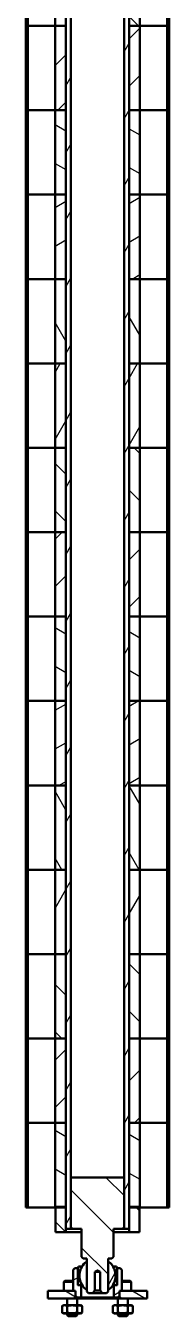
# Model space of a CAD drawing. Header units: millimetres. Extents: x 6662 to 10710, y 10182 to 13222.
# Drawn here: x 8515 to 8685, y 10182 to 11711 of the extents above; entities that cross this region are included whole.
import ezdxf

# ---------------------------------------------------------------- set-up
doc = ezdxf.new("R2010")
doc.units = ezdxf.units.MM
doc.layers.add('ハッチング', color=20, linetype='Continuous', lineweight=25)
doc.layers.add('外形線', color=7, linetype='Continuous', lineweight=50)
pattern_1 = [(135, (7444.034, 9940.564), (-28.0633, -28.0633), [])]
pattern_2 = [(225, (7444.034, 9940.564), (28.0633, -28.0633), [])]
pattern_3 = [(150, (7444.034, 9940.564), (-19.84375, -34.3704), [])]
pattern_4 = [(210, (7444.034, 9940.564), (19.84375, -34.3704), [])]
pattern_5 = [(120, (7444.034, 9940.564), (-34.3704, -19.84375), [])]
pattern_6 = [(240, (7444.034, 9940.564), (34.3704, -19.84375), [])]

msp = doc.modelspace()

# ---------------------------------------------------------------- hatches: boundary and pattern name
at = {"layer": 'ハッチング'}
h = msp.add_hatch(dxfattribs=at)
h.set_pattern_fill('ANSI31', color=256, scale=317.499997, angle=195, style=0)
h.set_pattern_definition(pattern_6)
h.paths.add_polyline_path([(8568.5, 12827.2), (8568.5, 12838.2), (8562.5, 12838.2), (8562.5, 10285.2), (8568.5, 10285.2), (8568.5, 12755.2), (8568.5, 12755.2), (8568.5, 12827.2)])
h = msp.add_hatch(dxfattribs=at)
h.set_pattern_fill('ANSI31', color=256, scale=317.499997, angle=195, style=0)
h.set_pattern_definition(pattern_6)
h.paths.add_polyline_path([(8631.5, 12838.2), (8631.5, 12827.2), (8631.5, 12827.2), (8631.5, 12755.2), (8631.5, 12755.2), (8631.5, 10285.2), (8637.5, 10285.2), (8637.5, 12838.2)])
h = msp.add_hatch(dxfattribs=at)
h.set_pattern_fill('ANSI31', color=256, scale=317.499997, angle=90, style=0)
h.set_pattern_definition(pattern_1)
h.paths.add_polyline_path([(8515, 11810.7), (8515, 11710.7), (8517.5, 11710.7), (8517.5, 11810.7)])
h = msp.add_hatch(dxfattribs=at)
h.set_pattern_fill('ANSI31', color=256, scale=317.499997, angle=90, style=0)
h.set_pattern_definition(pattern_1)
h.paths.add_polyline_path([(8549.7, 11810.7), (8549.7, 11710.7), (8562.5, 11710.7), (8562.5, 11810.7)])
h = msp.add_hatch(dxfattribs=at)
h.set_pattern_fill('ANSI31', color=256, scale=317.499997, angle=90, style=0)
h.set_pattern_definition(pattern_1)
h.paths.add_polyline_path([(8650.2, 11710.7), (8650.2, 11810.7), (8637.5, 11810.7), (8637.5, 11710.7)])
h = msp.add_hatch(dxfattribs=at)
h.set_pattern_fill('ANSI31', color=256, scale=317.499997, angle=90, style=0)
h.set_pattern_definition(pattern_1)
h.paths.add_polyline_path([(8685, 11710.7), (8685, 11810.7), (8682.5, 11810.7), (8682.5, 11710.7)])
h = msp.add_hatch(dxfattribs=at)
h.set_pattern_fill('ANSI31', color=256, scale=317.499997, angle=180, style=0)
h.set_pattern_definition(pattern_2)
h.paths.add_polyline_path([(8515, 11710.7), (8515, 11610.7), (8517.5, 11610.7), (8517.5, 11710.7)])
h = msp.add_hatch(dxfattribs=at)
h.set_pattern_fill('ANSI31', color=256, scale=317.499997, angle=180, style=0)
h.set_pattern_definition(pattern_2)
h.paths.add_polyline_path([(8549.7, 11710.7), (8549.7, 11610.7), (8562.5, 11610.7), (8562.5, 11710.7)])
h = msp.add_hatch(dxfattribs=at)
h.set_pattern_fill('ANSI31', color=256, scale=317.499997, angle=180, style=0)
h.set_pattern_definition(pattern_2)
h.paths.add_polyline_path([(8650.2, 11610.7), (8650.2, 11710.7), (8637.5, 11710.7), (8637.5, 11610.7)])
h = msp.add_hatch(dxfattribs=at)
h.set_pattern_fill('ANSI31', color=256, scale=317.499997, angle=180, style=0)
h.set_pattern_definition(pattern_2)
h.paths.add_polyline_path([(8685, 11610.7), (8685, 11710.7), (8682.5, 11710.7), (8682.5, 11610.7)])
h = msp.add_hatch(dxfattribs=at)
h.set_pattern_fill('ANSI31', color=256, scale=317.499997, angle=105, style=0)
h.set_pattern_definition(pattern_3)
h.paths.add_polyline_path([(8515, 11610.7), (8515, 11510.7), (8517.5, 11510.7), (8517.5, 11610.7)])
h = msp.add_hatch(dxfattribs=at)
h.set_pattern_fill('ANSI31', color=256, scale=317.499997, angle=105, style=0)
h.set_pattern_definition(pattern_3)
h.paths.add_polyline_path([(8549.7, 11610.7), (8549.7, 11510.7), (8562.5, 11510.7), (8562.5, 11610.7)])
h = msp.add_hatch(dxfattribs=at)
h.set_pattern_fill('ANSI31', color=256, scale=317.499997, angle=105, style=0)
h.set_pattern_definition(pattern_3)
h.paths.add_polyline_path([(8650.2, 11510.7), (8650.2, 11610.7), (8637.5, 11610.7), (8637.5, 11510.7)])
h = msp.add_hatch(dxfattribs=at)
h.set_pattern_fill('ANSI31', color=256, scale=317.499997, angle=105, style=0)
h.set_pattern_definition(pattern_3)
h.paths.add_polyline_path([(8685, 11510.7), (8685, 11610.7), (8682.5, 11610.7), (8682.5, 11510.7)])
h = msp.add_hatch(dxfattribs=at)
h.set_pattern_fill('ANSI31', color=256, scale=317.499997, angle=165, style=0)
h.set_pattern_definition(pattern_4)
h.paths.add_polyline_path([(8515, 11510.7), (8515, 11410.7), (8517.5, 11410.7), (8517.5, 11510.7)])
h = msp.add_hatch(dxfattribs=at)
h.set_pattern_fill('ANSI31', color=256, scale=317.499997, angle=165, style=0)
h.set_pattern_definition(pattern_4)
h.paths.add_polyline_path([(8549.7, 11510.7), (8549.7, 11410.7), (8562.5, 11410.7), (8562.5, 11510.7)])
h = msp.add_hatch(dxfattribs=at)
h.set_pattern_fill('ANSI31', color=256, scale=317.499997, angle=165, style=0)
h.set_pattern_definition(pattern_4)
h.paths.add_polyline_path([(8650.2, 11410.7), (8650.2, 11510.7), (8637.5, 11510.7), (8637.5, 11410.7)])
h = msp.add_hatch(dxfattribs=at)
h.set_pattern_fill('ANSI31', color=256, scale=317.499997, angle=165, style=0)
h.set_pattern_definition(pattern_4)
h.paths.add_polyline_path([(8685, 11410.7), (8685, 11510.7), (8682.5, 11510.7), (8682.5, 11410.7)])
h = msp.add_hatch(dxfattribs=at)
h.set_pattern_fill('ANSI31', color=256, scale=317.499997, angle=75, style=0)
h.set_pattern_definition(pattern_5)
h.paths.add_polyline_path([(8515, 11410.7), (8515, 11310.7), (8517.5, 11310.7), (8517.5, 11410.7)])
h = msp.add_hatch(dxfattribs=at)
h.set_pattern_fill('ANSI31', color=256, scale=317.499997, angle=75, style=0)
h.set_pattern_definition(pattern_5)
h.paths.add_polyline_path([(8549.7, 11410.7), (8549.7, 11310.7), (8562.5, 11310.7), (8562.5, 11410.7)])
h = msp.add_hatch(dxfattribs=at)
h.set_pattern_fill('ANSI31', color=256, scale=317.499997, angle=75, style=0)
h.set_pattern_definition(pattern_5)
h.paths.add_polyline_path([(8650.2, 11310.7), (8650.2, 11410.7), (8637.5, 11410.7), (8637.5, 11310.7)])
h = msp.add_hatch(dxfattribs=at)
h.set_pattern_fill('ANSI31', color=256, scale=317.499997, angle=75, style=0)
h.set_pattern_definition(pattern_5)
h.paths.add_polyline_path([(8685, 11310.7), (8685, 11410.7), (8682.5, 11410.7), (8682.5, 11310.7)])
h = msp.add_hatch(dxfattribs=at)
h.set_pattern_fill('ANSI31', color=256, scale=317.499997, angle=195, style=0)
h.set_pattern_definition(pattern_6)
h.paths.add_polyline_path([(8515, 11310.7), (8515, 11210.7), (8517.5, 11210.7), (8517.5, 11310.7)])
h = msp.add_hatch(dxfattribs=at)
h.set_pattern_fill('ANSI31', color=256, scale=317.499997, angle=195, style=0)
h.set_pattern_definition(pattern_6)
h.paths.add_polyline_path([(8549.7, 11310.7), (8549.7, 11210.7), (8562.5, 11210.7), (8562.5, 11310.7)])
h = msp.add_hatch(dxfattribs=at)
h.set_pattern_fill('ANSI31', color=256, scale=317.499997, angle=195, style=0)
h.set_pattern_definition(pattern_6)
h.paths.add_polyline_path([(8650.2, 11210.7), (8650.2, 11310.7), (8637.5, 11310.7), (8637.5, 11210.7)])
h = msp.add_hatch(dxfattribs=at)
h.set_pattern_fill('ANSI31', color=256, scale=317.499997, angle=195, style=0)
h.set_pattern_definition(pattern_6)
h.paths.add_polyline_path([(8685, 11210.7), (8685, 11310.7), (8682.5, 11310.7), (8682.5, 11210.7)])
h = msp.add_hatch(dxfattribs=at)
h.set_pattern_fill('ANSI31', color=256, scale=317.499997, angle=90, style=0)
h.set_pattern_definition(pattern_1)
h.paths.add_polyline_path([(8515, 11210.7), (8515, 11110.7), (8517.5, 11110.7), (8517.5, 11210.7)])
h = msp.add_hatch(dxfattribs=at)
h.set_pattern_fill('ANSI31', color=256, scale=317.499997, angle=90, style=0)
h.set_pattern_definition(pattern_1)
h.paths.add_polyline_path([(8549.7, 11210.7), (8549.7, 11110.7), (8562.5, 11110.7), (8562.5, 11210.7)])
h = msp.add_hatch(dxfattribs=at)
h.set_pattern_fill('ANSI31', color=256, scale=317.499997, angle=90, style=0)
h.set_pattern_definition(pattern_1)
h.paths.add_polyline_path([(8650.2, 11110.7), (8650.2, 11210.7), (8637.5, 11210.7), (8637.5, 11110.7)])
h = msp.add_hatch(dxfattribs=at)
h.set_pattern_fill('ANSI31', color=256, scale=317.499997, angle=90, style=0)
h.set_pattern_definition(pattern_1)
h.paths.add_polyline_path([(8685, 11110.7), (8685, 11210.7), (8682.5, 11210.7), (8682.5, 11110.7)])
h = msp.add_hatch(dxfattribs=at)
h.set_pattern_fill('ANSI31', color=256, scale=317.499997, angle=180, style=0)
h.set_pattern_definition(pattern_2)
h.paths.add_polyline_path([(8515, 11110.7), (8515, 11010.7), (8517.5, 11010.7), (8517.5, 11110.7)])
h = msp.add_hatch(dxfattribs=at)
h.set_pattern_fill('ANSI31', color=256, scale=317.499997, angle=180, style=0)
h.set_pattern_definition(pattern_2)
h.paths.add_polyline_path([(8549.7, 11110.7), (8549.7, 11010.7), (8562.5, 11010.7), (8562.5, 11110.7)])
h = msp.add_hatch(dxfattribs=at)
h.set_pattern_fill('ANSI31', color=256, scale=317.499997, angle=180, style=0)
h.set_pattern_definition(pattern_2)
h.paths.add_polyline_path([(8650.2, 11010.7), (8650.2, 11110.7), (8637.5, 11110.7), (8637.5, 11010.7)])
h = msp.add_hatch(dxfattribs=at)
h.set_pattern_fill('ANSI31', color=256, scale=317.499997, angle=180, style=0)
h.set_pattern_definition(pattern_2)
h.paths.add_polyline_path([(8685, 11010.7), (8685, 11110.7), (8682.5, 11110.7), (8682.5, 11010.7)])
h = msp.add_hatch(dxfattribs=at)
h.set_pattern_fill('ANSI31', color=256, scale=317.499997, angle=105, style=0)
h.set_pattern_definition(pattern_3)
h.paths.add_polyline_path([(8515, 11010.7), (8515, 10910.7), (8517.5, 10910.7), (8517.5, 11010.7)])
h = msp.add_hatch(dxfattribs=at)
h.set_pattern_fill('ANSI31', color=256, scale=317.499997, angle=105, style=0)
h.set_pattern_definition(pattern_3)
h.paths.add_polyline_path([(8549.7, 11010.7), (8549.7, 10910.7), (8562.5, 10910.7), (8562.5, 11010.7)])
h = msp.add_hatch(dxfattribs=at)
h.set_pattern_fill('ANSI31', color=256, scale=317.499997, angle=105, style=0)
h.set_pattern_definition(pattern_3)
h.paths.add_polyline_path([(8650.2, 10910.7), (8650.2, 11010.7), (8637.5, 11010.7), (8637.5, 10910.7)])
h = msp.add_hatch(dxfattribs=at)
h.set_pattern_fill('ANSI31', color=256, scale=317.499997, angle=105, style=0)
h.set_pattern_definition(pattern_3)
h.paths.add_polyline_path([(8685, 10910.7), (8685, 11010.7), (8682.5, 11010.7), (8682.5, 10910.7)])
h = msp.add_hatch(dxfattribs=at)
h.set_pattern_fill('ANSI31', color=256, scale=317.499997, angle=165, style=0)
h.set_pattern_definition(pattern_4)
h.paths.add_polyline_path([(8515, 10910.7), (8515, 10810.7), (8517.5, 10810.7), (8517.5, 10910.7)])
h = msp.add_hatch(dxfattribs=at)
h.set_pattern_fill('ANSI31', color=256, scale=317.499997, angle=165, style=0)
h.set_pattern_definition(pattern_4)
h.paths.add_polyline_path([(8549.7, 10910.7), (8549.7, 10810.7), (8562.5, 10810.7), (8562.5, 10910.7)])
h = msp.add_hatch(dxfattribs=at)
h.set_pattern_fill('ANSI31', color=256, scale=317.499997, angle=165, style=0)
h.set_pattern_definition(pattern_4)
h.paths.add_polyline_path([(8650.2, 10810.7), (8650.2, 10910.7), (8637.5, 10910.7), (8637.5, 10810.7)])
h = msp.add_hatch(dxfattribs=at)
h.set_pattern_fill('ANSI31', color=256, scale=317.499997, angle=165, style=0)
h.set_pattern_definition(pattern_4)
h.paths.add_polyline_path([(8685, 10810.7), (8685, 10910.7), (8682.5, 10910.7), (8682.5, 10810.7)])
h = msp.add_hatch(dxfattribs=at)
h.set_pattern_fill('ANSI31', color=256, scale=317.499997, angle=75, style=0)
h.set_pattern_definition(pattern_5)
h.paths.add_polyline_path([(8515, 10810.7), (8515, 10710.7), (8517.5, 10710.7), (8517.5, 10810.7)])
h = msp.add_hatch(dxfattribs=at)
h.set_pattern_fill('ANSI31', color=256, scale=317.499997, angle=75, style=0)
h.set_pattern_definition(pattern_5)
h.paths.add_polyline_path([(8549.7, 10810.7), (8549.7, 10710.7), (8562.5, 10710.7), (8562.5, 10810.7)])
h = msp.add_hatch(dxfattribs=at)
h.set_pattern_fill('ANSI31', color=256, scale=317.499997, angle=75, style=0)
h.set_pattern_definition(pattern_5)
h.paths.add_polyline_path([(8650.2, 10710.7), (8650.2, 10810.7), (8637.5, 10810.7), (8637.5, 10710.7)])
h = msp.add_hatch(dxfattribs=at)
h.set_pattern_fill('ANSI31', color=256, scale=317.499997, angle=75, style=0)
h.set_pattern_definition(pattern_5)
h.paths.add_polyline_path([(8685, 10710.7), (8685, 10810.7), (8682.5, 10810.7), (8682.5, 10710.7)])
h = msp.add_hatch(dxfattribs=at)
h.set_pattern_fill('ANSI31', color=256, scale=317.499997, angle=195, style=0)
h.set_pattern_definition(pattern_6)
h.paths.add_polyline_path([(8515, 10710.7), (8515, 10610.7), (8517.5, 10610.7), (8517.5, 10710.7)])
h = msp.add_hatch(dxfattribs=at)
h.set_pattern_fill('ANSI31', color=256, scale=317.499997, angle=195, style=0)
h.set_pattern_definition(pattern_6)
h.paths.add_polyline_path([(8549.7, 10710.7), (8549.7, 10610.7), (8562.5, 10610.7), (8562.5, 10710.7)])
h = msp.add_hatch(dxfattribs=at)
h.set_pattern_fill('ANSI31', color=256, scale=317.499997, angle=195, style=0)
h.set_pattern_definition(pattern_6)
h.paths.add_polyline_path([(8650.2, 10610.7), (8650.2, 10710.7), (8637.5, 10710.7), (8637.5, 10610.7)])
h = msp.add_hatch(dxfattribs=at)
h.set_pattern_fill('ANSI31', color=256, scale=317.499997, angle=195, style=0)
h.set_pattern_definition(pattern_6)
h.paths.add_polyline_path([(8685, 10610.7), (8685, 10710.7), (8682.5, 10710.7), (8682.5, 10610.7)])
h = msp.add_hatch(dxfattribs=at)
h.set_pattern_fill('ANSI31', color=256, scale=317.499997, angle=90, style=0)
h.set_pattern_definition(pattern_1)
h.paths.add_polyline_path([(8515, 10610.7), (8515, 10510.7), (8517.5, 10510.7), (8517.5, 10610.7)])
h = msp.add_hatch(dxfattribs=at)
h.set_pattern_fill('ANSI31', color=256, scale=317.499997, angle=90, style=0)
h.set_pattern_definition(pattern_1)
h.paths.add_polyline_path([(8549.7, 10610.7), (8549.7, 10510.7), (8562.5, 10510.7), (8562.5, 10610.7)])
h = msp.add_hatch(dxfattribs=at)
h.set_pattern_fill('ANSI31', color=256, scale=317.499997, angle=90, style=0)
h.set_pattern_definition(pattern_1)
h.paths.add_polyline_path([(8650.2, 10510.7), (8650.2, 10610.7), (8637.5, 10610.7), (8637.5, 10510.7)])
h = msp.add_hatch(dxfattribs=at)
h.set_pattern_fill('ANSI31', color=256, scale=317.499997, angle=90, style=0)
h.set_pattern_definition(pattern_1)
h.paths.add_polyline_path([(8685, 10510.7), (8685, 10610.7), (8682.5, 10610.7), (8682.5, 10510.7)])
h = msp.add_hatch(dxfattribs=at)
h.set_pattern_fill('ANSI31', color=256, scale=317.499997, angle=180, style=0)
h.set_pattern_definition(pattern_2)
h.paths.add_polyline_path([(8515, 10510.7), (8515, 10410.7), (8517.5, 10410.7), (8517.5, 10510.7)])
h = msp.add_hatch(dxfattribs=at)
h.set_pattern_fill('ANSI31', color=256, scale=317.499997, angle=180, style=0)
h.set_pattern_definition(pattern_2)
h.paths.add_polyline_path([(8549.7, 10510.7), (8549.7, 10410.7), (8562.5, 10410.7), (8562.5, 10510.7)])
h = msp.add_hatch(dxfattribs=at)
h.set_pattern_fill('ANSI31', color=256, scale=317.499997, angle=180, style=0)
h.set_pattern_definition(pattern_2)
h.paths.add_polyline_path([(8650.2, 10410.7), (8650.2, 10510.7), (8637.5, 10510.7), (8637.5, 10410.7)])
h = msp.add_hatch(dxfattribs=at)
h.set_pattern_fill('ANSI31', color=256, scale=317.499997, angle=180, style=0)
h.set_pattern_definition(pattern_2)
h.paths.add_polyline_path([(8685, 10410.7), (8685, 10510.7), (8682.5, 10510.7), (8682.5, 10410.7)])
h = msp.add_hatch(dxfattribs=at)
h.set_pattern_fill('ANSI31', color=256, scale=317.499997, angle=105, style=0)
h.set_pattern_definition(pattern_3)
h.paths.add_polyline_path([(8515, 10410.7), (8515, 10310.7), (8517.5, 10310.7), (8517.5, 10410.7)])
h = msp.add_hatch(dxfattribs=at)
h.set_pattern_fill('ANSI31', color=256, scale=317.499997, angle=105, style=0)
h.set_pattern_definition(pattern_3)
h.paths.add_polyline_path([(8549.7, 10410.7), (8549.7, 10310.7), (8562.5, 10310.7), (8562.5, 10410.7)])
h = msp.add_hatch(dxfattribs=at)
h.set_pattern_fill('ANSI31', color=256, scale=317.499997, angle=105, style=0)
h.set_pattern_definition(pattern_3)
h.paths.add_polyline_path([(8650.2, 10310.7), (8650.2, 10410.7), (8637.5, 10410.7), (8637.5, 10310.7)])
h = msp.add_hatch(dxfattribs=at)
h.set_pattern_fill('ANSI31', color=256, scale=317.499997, angle=105, style=0)
h.set_pattern_definition(pattern_3)
h.paths.add_polyline_path([(8685, 10310.7), (8685, 10410.7), (8682.5, 10410.7), (8682.5, 10310.7)])
h = msp.add_hatch(dxfattribs=at)
h.set_pattern_fill('ANSI31', color=256, scale=317.499997, angle=90, style=0)
h.set_pattern_definition(pattern_1)
h.paths.add_polyline_path([(8587.5, 10211.2), (8589.5, 10209.2), (8594, 10209.2), (8597, 10212.2), (8597, 10234.2), (8600, 10236), (8600, 10236), (8600, 10236), (8600, 10236), (8600, 10236), (8600, 10236), (8600, 10236), (8600, 10236), (8600, 10236), (8600, 10236), (8600, 10236), (8600, 10236), (8600, 10236), (8600, 10236), (8600, 10236), (8600, 10236), (8600, 10236), (8600, 10236), (8600, 10236), (8600, 10236), (8600, 10236), (8600, 10236), (8600, 10236), (8603, 10234.2), (8603, 10212.2), (8606, 10209.2), (8610.5, 10209.2), (8612.5, 10211.2), (8612.5, 10250.2), (8617, 10250.2), (8619, 10252.2), (8619, 10285.2), (8629.5, 10285.2), (8631.5, 10287.2), (8631.5, 10346.2), (8568.5, 10346.2), (8568.5, 10287.2), (8570.5, 10285.2), (8581, 10285.2), (8581, 10252.2), (8583, 10250.2), (8587.5, 10250.2)])
h = msp.add_hatch(dxfattribs=at)
h.set_pattern_fill('ANSI31', color=256, scale=317.499997, angle=90, style=0)
h.set_pattern_definition(pattern_1)
h.paths.add_polyline_path([(8562.5, 10281.2), (8562.5, 10311.2), (8550.2, 10311.2), (8550.2, 10281.2)])
h = msp.add_hatch(dxfattribs=at)
h.set_pattern_fill('ANSI31', color=256, scale=317.499997, angle=90, style=0)
h.set_pattern_definition(pattern_1)
h.paths.add_polyline_path([(8637.5, 10311.2), (8637.5, 10281.2), (8649.7, 10281.2), (8649.7, 10311.2)])
h = msp.add_hatch(dxfattribs=at)
h.set_pattern_fill('ANSI31', color=256, scale=317.499997, angle=195, style=0)
h.set_pattern_definition(pattern_6)
h.paths.add_polyline_path([(8612.5, 10214.7), (8613, 10214.2), (8614.7, 10214.2), (8617.9, 10218), (8620.1, 10222.5), (8621.3, 10227.3), (8621.3, 10232.2), (8620.1, 10237), (8617.9, 10241.4), (8614.7, 10245.2), (8612.5, 10245.2)])
h = msp.add_hatch(dxfattribs=at)
h.set_pattern_fill('ANSI31', color=256, scale=317.499997, angle=165, style=0)
h.set_pattern_definition(pattern_4)
h.paths.add_polyline_path([(8573, 10238.7), (8571, 10236.7), (8571, 10211.7), (8574, 10211.7), (8574, 10205.7), (8576, 10203.7), (8580.5, 10203.7), (8580.5, 10218.7), (8576.5, 10218.7), (8576.5, 10238.7)])
h = msp.add_hatch(dxfattribs=at)
h.set_pattern_fill('ANSI31', color=256, scale=317.499997, angle=165, style=0)
h.set_pattern_definition(pattern_4)
h.paths.add_polyline_path([(8629, 10236.7), (8627, 10238.7), (8623.5, 10238.7), (8623.5, 10218.7), (8619.5, 10218.7), (8619.5, 10203.7), (8624, 10203.7), (8626, 10205.7), (8626, 10211.7), (8629, 10211.7)])
h = msp.add_hatch(dxfattribs=at)
h.set_pattern_fill('ANSI31', color=256, scale=317.499997, angle=105, style=0)
h.set_pattern_definition(pattern_3)
h.paths.add_polyline_path([(8541, 10202.7), (8572, 10202.7), (8574, 10204.7), (8574, 10211.7), (8541, 10211.7)])
h = msp.add_hatch(dxfattribs=at)
h.set_pattern_fill('ANSI31', color=256, scale=317.499997, angle=105, style=0)
h.set_pattern_definition(pattern_3)
h.paths.add_polyline_path([(8659, 10202.7), (8659, 10211.7), (8626, 10211.7), (8626, 10204.7), (8628, 10202.7)])

# ---------------------------------------------------------------- linework, layer by layer
at = {"layer": '外形線'}
for p, q in [((8562.5, 12838.2), (8562.5, 10285.2)), ((8637.5, 10285.2), (8637.5, 12838.2)), ((8568.5, 10285.2), (8568.5, 12755.2)), ((8631.5, 12755.2), (8631.5, 10285.2)), ((8515, 11810.7), (8515, 11710.7)), ((8517.5, 11710.7), (8517.5, 11810.7)), ((8549.7, 11810.7), (8549.7, 11710.7)), ((8562.5, 11710.7), (8562.5, 11810.7)), ((8637.5, 11810.7), (8637.5, 11710.7)), ((8650.2, 11710.7), (8650.2, 11810.7)), ((8682.5, 11810.7), (8682.5, 11710.7)), ((8685, 11710.7), (8685, 11810.7)), ((8517.5, 11710.7), (8515, 11710.7)), ((8515, 11710.7), (8515, 11610.7)), ((8515, 11710.7), (8517.5, 11710.7)), ((8517.5, 11610.7), (8517.5, 11710.7)), ((8517.5, 11710.7), (8549.7, 11710.7)), ((8549.7, 11710.7), (8517.5, 11710.7)), ((8562.5, 11710.7), (8549.7, 11710.7)), ((8549.7, 11710.7), (8549.7, 11610.7)), ((8549.7, 11710.7), (8562.5, 11710.7)), ((8562.5, 11610.7), (8562.5, 11710.7)), ((8562.5, 11710.7), (8562.5, 11710.7)), ((8562.5, 11710.7), (8562.5, 11710.7)), ((8637.5, 11710.7), (8637.5, 11610.7)), ((8650.2, 11710.7), (8637.5, 11710.7)), ((8637.5, 11710.7), (8650.2, 11710.7)), ((8650.2, 11610.7), (8650.2, 11710.7)), ((8650.2, 11710.7), (8682.5, 11710.7)), ((8682.5, 11710.7), (8650.2, 11710.7)), ((8685, 11710.7), (8682.5, 11710.7)), ((8682.5, 11710.7), (8682.5, 11610.7)), ((8682.5, 11710.7), (8685, 11710.7)), ((8685, 11610.7), (8685, 11710.7)), ((8517.5, 11610.7), (8515, 11610.7)), ((8515, 11610.7), (8515, 11510.7)), ((8515, 11610.7), (8517.5, 11610.7)), ((8517.5, 11510.7), (8517.5, 11610.7)), ((8517.5, 11610.7), (8549.7, 11610.7)), ((8549.7, 11610.7), (8517.5, 11610.7)), ((8562.5, 11610.7), (8549.7, 11610.7)), ((8549.7, 11610.7), (8549.7, 11510.7)), ((8549.7, 11610.7), (8562.5, 11610.7)), ((8562.5, 11510.7), (8562.5, 11610.7)), ((8562.5, 11610.7), (8562.5, 11610.7)), ((8562.5, 11610.7), (8562.5, 11610.7)), ((8637.5, 11610.7), (8637.5, 11510.7)), ((8650.2, 11610.7), (8637.5, 11610.7)), ((8637.5, 11610.7), (8650.2, 11610.7)), ((8650.2, 11510.7), (8650.2, 11610.7)), ((8650.2, 11610.7), (8682.5, 11610.7)), ((8682.5, 11610.7), (8650.2, 11610.7)), ((8685, 11610.7), (8682.5, 11610.7)), ((8682.5, 11610.7), (8682.5, 11510.7)), ((8682.5, 11610.7), (8685, 11610.7)), ((8685, 11510.7), (8685, 11610.7)), ((8517.5, 11510.7), (8515, 11510.7)), ((8515, 11510.7), (8515, 11410.7)), ((8515, 11510.7), (8517.5, 11510.7)), ((8517.5, 11410.7), (8517.5, 11510.7)), ((8517.5, 11510.7), (8549.7, 11510.7)), ((8549.7, 11510.7), (8517.5, 11510.7)), ((8562.5, 11510.7), (8549.7, 11510.7)), ((8549.7, 11510.7), (8549.7, 11410.7)), ((8549.7, 11510.7), (8562.5, 11510.7)), ((8562.5, 11410.7), (8562.5, 11510.7)), ((8562.5, 11510.7), (8562.5, 11510.7)), ((8562.5, 11510.7), (8562.5, 11510.7)), ((8637.5, 11510.7), (8637.5, 11410.7)), ((8650.2, 11510.7), (8637.5, 11510.7)), ((8637.5, 11510.7), (8650.2, 11510.7)), ((8650.2, 11410.7), (8650.2, 11510.7)), ((8650.2, 11510.7), (8682.5, 11510.7)), ((8682.5, 11510.7), (8650.2, 11510.7)), ((8685, 11510.7), (8682.5, 11510.7)), ((8682.5, 11510.7), (8682.5, 11410.7)), ((8682.5, 11510.7), (8685, 11510.7)), ((8685, 11410.7), (8685, 11510.7)), ((8517.5, 11410.7), (8515, 11410.7)), ((8515, 11410.7), (8515, 11310.7)), ((8515, 11410.7), (8517.5, 11410.7)), ((8517.5, 11310.7), (8517.5, 11410.7)), ((8517.5, 11410.7), (8549.7, 11410.7)), ((8549.7, 11410.7), (8517.5, 11410.7)), ((8562.5, 11410.7), (8549.7, 11410.7)), ((8549.7, 11410.7), (8549.7, 11310.7)), ((8549.7, 11410.7), (8562.5, 11410.7)), ((8562.5, 11310.7), (8562.5, 11410.7)), ((8562.5, 11410.7), (8562.5, 11410.7)), ((8562.5, 11410.7), (8562.5, 11410.7)), ((8637.5, 11410.7), (8637.5, 11310.7)), ((8650.2, 11410.7), (8637.5, 11410.7)), ((8637.5, 11410.7), (8650.2, 11410.7)), ((8650.2, 11310.7), (8650.2, 11410.7)), ((8650.2, 11410.7), (8682.5, 11410.7)), ((8682.5, 11410.7), (8650.2, 11410.7)), ((8685, 11410.7), (8682.5, 11410.7)), ((8682.5, 11410.7), (8682.5, 11310.7)), ((8682.5, 11410.7), (8685, 11410.7)), ((8685, 11310.7), (8685, 11410.7)), ((8517.5, 11310.7), (8515, 11310.7)), ((8515, 11310.7), (8515, 11210.7)), ((8515, 11310.7), (8517.5, 11310.7)), ((8517.5, 11210.7), (8517.5, 11310.7)), ((8517.5, 11310.7), (8549.7, 11310.7)), ((8549.7, 11310.7), (8517.5, 11310.7)), ((8562.5, 11310.7), (8549.7, 11310.7)), ((8549.7, 11310.7), (8549.7, 11210.7)), ((8549.7, 11310.7), (8562.5, 11310.7)), ((8562.5, 11210.7), (8562.5, 11310.7)), ((8562.5, 11310.7), (8562.5, 11310.7)), ((8562.5, 11310.7), (8562.5, 11310.7)), ((8637.5, 11310.7), (8637.5, 11210.7)), ((8650.2, 11310.7), (8637.5, 11310.7)), ((8637.5, 11310.7), (8650.2, 11310.7)), ((8650.2, 11210.7), (8650.2, 11310.7)), ((8650.2, 11310.7), (8682.5, 11310.7)), ((8682.5, 11310.7), (8650.2, 11310.7)), ((8685, 11310.7), (8682.5, 11310.7)), ((8682.5, 11310.7), (8682.5, 11210.7)), ((8682.5, 11310.7), (8685, 11310.7)), ((8685, 11210.7), (8685, 11310.7)), ((8517.5, 11210.7), (8515, 11210.7)), ((8515, 11210.7), (8515, 11110.7)), ((8515, 11210.7), (8517.5, 11210.7)), ((8517.5, 11110.7), (8517.5, 11210.7)), ((8517.5, 11210.7), (8549.7, 11210.7)), ((8549.7, 11210.7), (8517.5, 11210.7)), ((8562.5, 11210.7), (8549.7, 11210.7)), ((8549.7, 11210.7), (8549.7, 11110.7)), ((8549.7, 11210.7), (8562.5, 11210.7)), ((8562.5, 11110.7), (8562.5, 11210.7)), ((8562.5, 11210.7), (8562.5, 11210.7)), ((8562.5, 11210.7), (8562.5, 11210.7)), ((8637.5, 11210.7), (8637.5, 11110.7)), ((8650.2, 11210.7), (8637.5, 11210.7)), ((8637.5, 11210.7), (8650.2, 11210.7)), ((8650.2, 11110.7), (8650.2, 11210.7)), ((8650.2, 11210.7), (8682.5, 11210.7)), ((8682.5, 11210.7), (8650.2, 11210.7)), ((8685, 11210.7), (8682.5, 11210.7)), ((8682.5, 11210.7), (8682.5, 11110.7)), ((8682.5, 11210.7), (8685, 11210.7)), ((8685, 11110.7), (8685, 11210.7)), ((8517.5, 11110.7), (8515, 11110.7)), ((8515, 11110.7), (8515, 11010.7)), ((8515, 11110.7), (8517.5, 11110.7)), ((8517.5, 11010.7), (8517.5, 11110.7)), ((8517.5, 11110.7), (8549.7, 11110.7)), ((8549.7, 11110.7), (8517.5, 11110.7)), ((8562.5, 11110.7), (8549.7, 11110.7)), ((8549.7, 11110.7), (8549.7, 11010.7)), ((8549.7, 11110.7), (8562.5, 11110.7)), ((8562.5, 11010.7), (8562.5, 11110.7)), ((8562.5, 11110.7), (8562.5, 11110.7)), ((8562.5, 11110.7), (8562.5, 11110.7)), ((8637.5, 11110.7), (8637.5, 11010.7)), ((8650.2, 11110.7), (8637.5, 11110.7)), ((8637.5, 11110.7), (8650.2, 11110.7)), ((8650.2, 11010.7), (8650.2, 11110.7)), ((8650.2, 11110.7), (8682.5, 11110.7)), ((8682.5, 11110.7), (8650.2, 11110.7)), ((8685, 11110.7), (8682.5, 11110.7)), ((8682.5, 11110.7), (8682.5, 11010.7)), ((8682.5, 11110.7), (8685, 11110.7)), ((8685, 11010.7), (8685, 11110.7)), ((8517.5, 11010.7), (8515, 11010.7)), ((8515, 11010.7), (8515, 10910.7)), ((8515, 11010.7), (8517.5, 11010.7)), ((8517.5, 10910.7), (8517.5, 11010.7)), ((8517.5, 11010.7), (8549.7, 11010.7)), ((8549.7, 11010.7), (8517.5, 11010.7)), ((8562.5, 11010.7), (8549.7, 11010.7)), ((8549.7, 11010.7), (8549.7, 10910.7)), ((8549.7, 11010.7), (8562.5, 11010.7)), ((8562.5, 10910.7), (8562.5, 11010.7)), ((8562.5, 11010.7), (8562.5, 11010.7)), ((8562.5, 11010.7), (8562.5, 11010.7)), ((8637.5, 11010.7), (8637.5, 10910.7)), ((8650.2, 11010.7), (8637.5, 11010.7)), ((8637.5, 11010.7), (8650.2, 11010.7)), ((8650.2, 10910.7), (8650.2, 11010.7)), ((8650.2, 11010.7), (8682.5, 11010.7)), ((8682.5, 11010.7), (8650.2, 11010.7)), ((8685, 11010.7), (8682.5, 11010.7)), ((8682.5, 11010.7), (8682.5, 10910.7)), ((8682.5, 11010.7), (8685, 11010.7)), ((8685, 10910.7), (8685, 11010.7)), ((8517.5, 10910.7), (8515, 10910.7)), ((8515, 10910.7), (8515, 10810.7)), ((8515, 10910.7), (8517.5, 10910.7)), ((8517.5, 10810.7), (8517.5, 10910.7)), ((8517.5, 10910.7), (8549.7, 10910.7)), ((8549.7, 10910.7), (8517.5, 10910.7)), ((8562.5, 10910.7), (8549.7, 10910.7)), ((8549.7, 10910.7), (8549.7, 10810.7)), ((8549.7, 10910.7), (8562.5, 10910.7)), ((8562.5, 10810.7), (8562.5, 10910.7)), ((8562.5, 10910.7), (8562.5, 10910.7)), ((8562.5, 10910.7), (8562.5, 10910.7)), ((8637.5, 10910.7), (8637.5, 10810.7)), ((8650.2, 10910.7), (8637.5, 10910.7)), ((8637.5, 10910.7), (8650.2, 10910.7)), ((8650.2, 10810.7), (8650.2, 10910.7)), ((8650.2, 10910.7), (8682.5, 10910.7)), ((8682.5, 10910.7), (8650.2, 10910.7)), ((8685, 10910.7), (8682.5, 10910.7)), ((8682.5, 10910.7), (8682.5, 10810.7)), ((8682.5, 10910.7), (8685, 10910.7)), ((8685, 10810.7), (8685, 10910.7)), ((8517.5, 10810.7), (8515, 10810.7)), ((8515, 10810.7), (8515, 10710.7)), ((8515, 10810.7), (8517.5, 10810.7)), ((8517.5, 10710.7), (8517.5, 10810.7)), ((8517.5, 10810.7), (8549.7, 10810.7)), ((8549.7, 10810.7), (8517.5, 10810.7)), ((8562.5, 10810.7), (8549.7, 10810.7)), ((8549.7, 10810.7), (8549.7, 10710.7)), ((8549.7, 10810.7), (8562.5, 10810.7)), ((8562.5, 10710.7), (8562.5, 10810.7)), ((8562.5, 10810.7), (8562.5, 10810.7)), ((8562.5, 10810.7), (8562.5, 10810.7)), ((8637.5, 10810.7), (8637.5, 10710.7)), ((8650.2, 10810.7), (8637.5, 10810.7)), ((8637.5, 10810.7), (8650.2, 10810.7)), ((8650.2, 10710.7), (8650.2, 10810.7)), ((8650.2, 10810.7), (8682.5, 10810.7)), ((8682.5, 10810.7), (8650.2, 10810.7)), ((8685, 10810.7), (8682.5, 10810.7)), ((8682.5, 10810.7), (8682.5, 10710.7)), ((8682.5, 10810.7), (8685, 10810.7)), ((8685, 10710.7), (8685, 10810.7)), ((8517.5, 10710.7), (8515, 10710.7)), ((8515, 10710.7), (8515, 10610.7)), ((8515, 10710.7), (8517.5, 10710.7)), ((8517.5, 10610.7), (8517.5, 10710.7)), ((8517.5, 10710.7), (8549.7, 10710.7)), ((8549.7, 10710.7), (8517.5, 10710.7)), ((8562.5, 10710.7), (8549.7, 10710.7)), ((8549.7, 10710.7), (8549.7, 10610.7)), ((8549.7, 10710.7), (8562.5, 10710.7)), ((8562.5, 10610.7), (8562.5, 10710.7)), ((8562.5, 10710.7), (8562.5, 10710.7)), ((8562.5, 10710.7), (8562.5, 10710.7)), ((8637.5, 10710.7), (8637.5, 10610.7)), ((8650.2, 10710.7), (8637.5, 10710.7)), ((8637.5, 10710.7), (8650.2, 10710.7)), ((8650.2, 10610.7), (8650.2, 10710.7)), ((8650.2, 10710.7), (8682.5, 10710.7)), ((8682.5, 10710.7), (8650.2, 10710.7)), ((8685, 10710.7), (8682.5, 10710.7)), ((8682.5, 10710.7), (8682.5, 10610.7)), ((8682.5, 10710.7), (8685, 10710.7)), ((8685, 10610.7), (8685, 10710.7)), ((8517.5, 10610.7), (8515, 10610.7)), ((8515, 10610.7), (8515, 10510.7)), ((8515, 10610.7), (8517.5, 10610.7)), ((8517.5, 10510.7), (8517.5, 10610.7)), ((8517.5, 10610.7), (8549.7, 10610.7)), ((8549.7, 10610.7), (8517.5, 10610.7)), ((8562.5, 10610.7), (8549.7, 10610.7)), ((8549.7, 10610.7), (8549.7, 10510.7)), ((8549.7, 10610.7), (8562.5, 10610.7)), ((8562.5, 10510.7), (8562.5, 10610.7)), ((8562.5, 10610.7), (8562.5, 10610.7)), ((8562.5, 10610.7), (8562.5, 10610.7)), ((8637.5, 10610.7), (8637.5, 10510.7)), ((8650.2, 10610.7), (8637.5, 10610.7)), ((8637.5, 10610.7), (8650.2, 10610.7)), ((8650.2, 10510.7), (8650.2, 10610.7)), ((8650.2, 10610.7), (8682.5, 10610.7)), ((8682.5, 10610.7), (8650.2, 10610.7)), ((8685, 10610.7), (8682.5, 10610.7)), ((8682.5, 10610.7), (8682.5, 10510.7)), ((8682.5, 10610.7), (8685, 10610.7)), ((8685, 10510.7), (8685, 10610.7)), ((8517.5, 10510.7), (8515, 10510.7)), ((8515, 10510.7), (8515, 10410.7)), ((8515, 10510.7), (8517.5, 10510.7)), ((8517.5, 10410.7), (8517.5, 10510.7)), ((8517.5, 10510.7), (8549.7, 10510.7)), ((8549.7, 10510.7), (8517.5, 10510.7)), ((8562.5, 10510.7), (8549.7, 10510.7)), ((8549.7, 10510.7), (8549.7, 10410.7)), ((8549.7, 10510.7), (8562.5, 10510.7)), ((8562.5, 10410.7), (8562.5, 10510.7)), ((8562.5, 10510.7), (8562.5, 10510.7)), ((8562.5, 10510.7), (8562.5, 10510.7)), ((8637.5, 10510.7), (8637.5, 10410.7)), ((8650.2, 10510.7), (8637.5, 10510.7)), ((8637.5, 10510.7), (8650.2, 10510.7)), ((8650.2, 10410.7), (8650.2, 10510.7)), ((8650.2, 10510.7), (8682.5, 10510.7)), ((8682.5, 10510.7), (8650.2, 10510.7)), ((8685, 10510.7), (8682.5, 10510.7)), ((8682.5, 10510.7), (8682.5, 10410.7)), ((8682.5, 10510.7), (8685, 10510.7)), ((8685, 10410.7), (8685, 10510.7)), ((8517.5, 10410.7), (8515, 10410.7)), ((8515, 10410.7), (8515, 10310.7)), ((8515, 10410.7), (8517.5, 10410.7)), ((8517.5, 10310.7), (8517.5, 10410.7)), ((8517.5, 10410.7), (8549.7, 10410.7)), ((8549.7, 10410.7), (8517.5, 10410.7)), ((8562.5, 10410.7), (8549.7, 10410.7)), ((8549.7, 10410.7), (8549.7, 10310.7)), ((8549.7, 10410.7), (8562.5, 10410.7)), ((8562.5, 10310.7), (8562.5, 10410.7)), ((8562.5, 10410.7), (8562.5, 10410.7)), ((8562.5, 10410.7), (8562.5, 10410.7)), ((8637.5, 10410.7), (8637.5, 10310.7)), ((8650.2, 10410.7), (8637.5, 10410.7)), ((8637.5, 10410.7), (8650.2, 10410.7)), ((8650.2, 10310.7), (8650.2, 10410.7)), ((8650.2, 10410.7), (8682.5, 10410.7)), ((8682.5, 10410.7), (8650.2, 10410.7)), ((8685, 10410.7), (8682.5, 10410.7)), ((8682.5, 10410.7), (8682.5, 10310.7)), ((8682.5, 10410.7), (8685, 10410.7)), ((8685, 10310.7), (8685, 10410.7)), ((8568.5, 10346.2), (8568.5, 10287.2)), ((8631.5, 10346.2), (8568.5, 10346.2)), ((8631.5, 10287.2), (8631.5, 10346.2)), ((8515, 10310.7), (8517.5, 10310.7)), ((8549.7, 10310.7), (8517.5, 10310.7)), ((8549.7, 10310.7), (8562.5, 10310.7)), ((8550.2, 10311.2), (8550.2, 10281.2)), ((8562.5, 10311.2), (8550.2, 10311.2)), ((8562.5, 10281.2), (8562.5, 10311.2)), ((8649.7, 10311.2), (8637.5, 10311.2)), ((8637.5, 10311.2), (8637.5, 10281.2)), ((8637.5, 10310.7), (8650.2, 10310.7)), ((8649.7, 10281.2), (8649.7, 10311.2)), ((8682.5, 10310.7), (8650.2, 10310.7)), ((8682.5, 10310.7), (8685, 10310.7)), ((8550.2, 10281.2), (8562.5, 10281.2)), ((8562.5, 10285.2), (8568.5, 10285.2)), ((8581, 10281.2), (8562.5, 10281.2)), ((8568.5, 10287.2), (8570.5, 10285.2)), ((8570.5, 10285.2), (8568.5, 10285.2)), ((8570.5, 10285.2), (8581, 10285.2)), ((8581, 10285.2), (8581, 10252.2)), ((8619, 10285.2), (8629.5, 10285.2)), ((8619, 10252.2), (8619, 10285.2)), ((8637.5, 10281.2), (8619, 10281.2)), ((8629.5, 10285.2), (8631.5, 10287.2)), ((8631.5, 10285.2), (8629.5, 10285.2)), ((8631.5, 10285.2), (8637.5, 10285.2)), ((8637.5, 10281.2), (8649.7, 10281.2)), ((8581, 10252.2), (8583, 10250.2)), ((8583, 10250.2), (8587.5, 10250.2)), ((8587.5, 10245.2), (8585.2, 10245.2)), ((8587.5, 10250.2), (8587.5, 10211.2)), ((8587.5, 10214.7), (8587.5, 10245.2)), ((8612.5, 10250.2), (8617, 10250.2)), ((8612.5, 10211.2), (8612.5, 10250.2)), ((8612.5, 10245.2), (8612.5, 10214.7)), ((8614.7, 10245.2), (8612.5, 10245.2)), ((8617, 10250.2), (8619, 10252.2)), ((8573, 10238.7), (8571, 10236.7)), ((8571, 10236.7), (8571, 10211.7)), ((8576.5, 10238.7), (8573, 10238.7)), ((8577.4, 10240.7), (8576.5, 10239.2)), ((8576.5, 10239.2), (8576.5, 10220.2)), ((8576.5, 10218.7), (8576.5, 10238.7)), ((8581.6, 10240.7), (8577.4, 10240.7)), ((8581.6, 10240.7), (8581.6, 10240.7)), ((8597, 10234.2), (8603, 10234.2)), ((8597, 10212.2), (8597, 10234.2)), ((8603, 10234.2), (8603, 10212.2)), ((8618.4, 10240.7), (8618.4, 10240.7)), ((8622.6, 10240.7), (8618.4, 10240.7)), ((8623.5, 10239.2), (8622.6, 10240.7)), ((8623.5, 10220.2), (8623.5, 10239.2)), ((8623.5, 10238.7), (8623.5, 10218.7)), ((8627, 10238.7), (8623.5, 10238.7)), ((8629, 10236.7), (8627, 10238.7)), ((8629, 10211.7), (8629, 10236.7)), ((8561.2, 10223.7), (8560, 10222.5)), ((8571, 10222.5), (8560, 10222.5)), ((8560, 10211.7), (8560, 10222.5)), ((8561.2, 10223.7), (8571, 10223.7)), ((8576.5, 10220.2), (8577.4, 10218.7)), ((8580.5, 10218.7), (8576.5, 10218.7)), ((8577.4, 10218.7), (8581.6, 10218.7)), ((8580.5, 10203.7), (8580.5, 10218.7)), ((8581.6, 10218.7), (8581.6, 10218.7)), ((8585.2, 10214.2), (8587, 10214.2)), ((8587, 10214.2), (8587.5, 10214.7)), ((8587, 10214.2), (8587.5, 10214.2)), ((8612.5, 10214.7), (8613, 10214.2)), ((8612.5, 10214.2), (8613, 10214.2)), ((8613, 10214.2), (8614.7, 10214.2)), ((8618.4, 10218.7), (8618.4, 10218.7)), ((8618.4, 10218.7), (8622.6, 10218.7)), ((8619.5, 10218.7), (8619.5, 10203.7)), ((8623.5, 10218.7), (8619.5, 10218.7)), ((8622.6, 10218.7), (8623.5, 10220.2)), ((8629, 10223.7), (8636.3, 10223.7)), ((8637.2, 10222.5), (8629, 10222.5)), ((8636.3, 10223.7), (8638.8, 10223.7)), ((8640, 10222.5), (8637.2, 10222.5)), ((8638.8, 10223.7), (8640, 10222.5)), ((8640, 10211.7), (8640, 10222.5)), ((8541, 10211.7), (8541, 10202.7)), ((8574, 10211.7), (8541, 10211.7)), ((8541, 10202.7), (8572, 10202.7)), ((8564, 10202.7), (8564, 10194.7)), ((8571, 10211.7), (8574, 10211.7)), ((8572, 10202.7), (8574, 10204.7)), ((8572, 10202.7), (8628, 10202.7)), ((8574, 10211.7), (8574, 10205.7)), ((8574, 10204.7), (8574, 10211.7)), ((8574, 10205.7), (8576, 10203.7)), ((8575, 10204.7), (8574, 10204.7)), ((8576, 10203.7), (8580.5, 10203.7)), ((8576, 10202.7), (8576, 10194.7)), ((8619.5, 10203.7), (8580.5, 10203.7)), ((8587.5, 10211.2), (8589.5, 10209.2)), ((8589.5, 10209.2), (8594, 10209.2)), ((8594, 10209.2), (8597, 10212.2)), ((8606, 10209.2), (8594, 10209.2)), ((8597, 10212.2), (8603, 10212.2)), ((8603, 10212.2), (8606, 10209.2)), ((8606, 10209.2), (8610.5, 10209.2)), ((8610.5, 10209.2), (8612.5, 10211.2)), ((8619.5, 10203.7), (8624, 10203.7)), ((8624, 10203.7), (8626, 10205.7)), ((8624, 10202.7), (8624, 10194.7)), ((8626, 10204.7), (8625, 10204.7)), ((8626, 10211.7), (8629, 10211.7)), ((8626, 10205.7), (8626, 10211.7)), ((8626, 10211.7), (8626, 10204.7)), ((8659, 10211.7), (8626, 10211.7)), ((8626, 10204.7), (8628, 10202.7)), ((8628, 10202.7), (8659, 10202.7)), ((8636, 10202.7), (8636, 10194.7)), ((8659, 10202.7), (8659, 10211.7)), ((8558, 10193.8), (8558, 10186.1)), ((8559.6, 10194.7), (8558.1, 10193.8)), ((8559.6, 10185.1), (8558.1, 10186.1)), ((8561, 10194.7), (8559.6, 10194.7)), ((8559.6, 10185.1), (8561, 10185.1)), ((8580, 10194.7), (8561, 10194.7)), ((8561, 10185.1), (8580, 10185.1)), ((8564, 10193.8), (8564, 10186.1)), ((8564, 10185.1), (8564, 10182.9)), ((8576, 10193.7), (8576, 10186.2)), ((8576, 10185.1), (8576, 10182.9)), ((8580, 10194.7), (8582, 10193.6)), ((8580, 10185.1), (8582, 10186.3)), ((8582, 10193.6), (8582, 10186.3)), ((8618, 10193.8), (8618, 10186.1)), ((8619.6, 10194.7), (8618.1, 10193.8)), ((8619.6, 10185.1), (8618.1, 10186.1)), ((8621, 10194.7), (8619.6, 10194.7)), ((8619.6, 10185.1), (8621, 10185.1)), ((8640, 10194.7), (8621, 10194.7)), ((8621, 10185.1), (8640, 10185.1)), ((8624, 10193.8), (8624, 10186.1)), ((8624, 10185.1), (8624, 10182.9)), ((8636, 10193.7), (8636, 10186.2)), ((8636, 10185.1), (8636, 10182.9)), ((8640, 10194.7), (8642, 10193.6)), ((8640, 10185.1), (8642, 10186.3)), ((8642, 10193.6), (8642, 10186.3)), ((8564, 10182.9), (8574.3, 10182.9)), ((8565.2, 10181.7), (8564, 10182.9)), ((8573.5, 10181.7), (8565.2, 10181.7)), ((8574.8, 10181.7), (8573.5, 10181.7)), ((8574.3, 10182.9), (8576, 10182.9)), ((8574.8, 10181.7), (8576, 10182.9)), ((8624, 10182.9), (8634.3, 10182.9)), ((8625.2, 10181.7), (8624, 10182.9)), ((8633.5, 10181.7), (8625.2, 10181.7)), ((8634.8, 10181.7), (8633.5, 10181.7)), ((8634.3, 10182.9), (8636, 10182.9)), ((8634.8, 10181.7), (8636, 10182.9))]:
    msp.add_line(p, q, dxfattribs=at).dxf.unprotected_set("ltscale", 0)
for points in [[(8597, 10234.2), (8600, 10236), (8600, 10236), (8600, 10236), (8600, 10236), (8600, 10236), (8600, 10236), (8600, 10236), (8600, 10236), (8600, 10236), (8600, 10236), (8600, 10236), (8600, 10236), (8600, 10236), (8600, 10236), (8600, 10236), (8600, 10236), (8600, 10236), (8600, 10236), (8600, 10236), (8600, 10236), (8600, 10236), (8600, 10236), (8600, 10236), (8603, 10234.2)], [(8561, 10194.7), (8560.9, 10194.7), (8560.7, 10194.7), (8560.6, 10194.7), (8560.5, 10194.7), (8560.4, 10194.7), (8560.2, 10194.7), (8560.1, 10194.7), (8560, 10194.6), (8559.9, 10194.6), (8559.7, 10194.6), (8559.6, 10194.5), (8559.5, 10194.5), (8559.4, 10194.5), (8559.3, 10194.4), (8559.1, 10194.4), (8559, 10194.3), (8558.9, 10194.3), (8558.8, 10194.2), (8558.6, 10194.1), (8558.5, 10194.1), (8558.4, 10194), (8558.3, 10193.9), (8558.1, 10193.9), (8558, 10193.8)], [(8558, 10186.1), (8558.1, 10186), (8558.3, 10185.9), (8558.4, 10185.9), (8558.5, 10185.8), (8558.6, 10185.7), (8558.8, 10185.7), (8558.9, 10185.6), (8559, 10185.6), (8559.1, 10185.5), (8559.3, 10185.5), (8559.4, 10185.4), (8559.5, 10185.4), (8559.6, 10185.4), (8559.7, 10185.3), (8559.9, 10185.3), (8560, 10185.3), (8560.1, 10185.2), (8560.2, 10185.2), (8560.4, 10185.2), (8560.5, 10185.2), (8560.6, 10185.2), (8560.7, 10185.2), (8560.9, 10185.1), (8561, 10185.1)], [(8564, 10193.8), (8563.8, 10193.9), (8563.7, 10193.9), (8563.6, 10194), (8563.5, 10194.1), (8563.3, 10194.1), (8563.2, 10194.2), (8563.1, 10194.3), (8563, 10194.3), (8562.8, 10194.4), (8562.7, 10194.4), (8562.6, 10194.5), (8562.5, 10194.5), (8562.4, 10194.5), (8562.2, 10194.6), (8562.1, 10194.6), (8562, 10194.6), (8561.9, 10194.7), (8561.7, 10194.7), (8561.6, 10194.7), (8561.5, 10194.7), (8561.4, 10194.7), (8561.2, 10194.7), (8561.1, 10194.7), (8561, 10194.7)], [(8561, 10185.1), (8561.1, 10185.1), (8561.2, 10185.2), (8561.4, 10185.2), (8561.5, 10185.2), (8561.6, 10185.2), (8561.7, 10185.2), (8561.9, 10185.2), (8562, 10185.3), (8562.1, 10185.3), (8562.2, 10185.3), (8562.4, 10185.4), (8562.5, 10185.4), (8562.6, 10185.4), (8562.7, 10185.5), (8562.8, 10185.5), (8563, 10185.6), (8563.1, 10185.6), (8563.2, 10185.7), (8563.3, 10185.7), (8563.5, 10185.8), (8563.6, 10185.9), (8563.7, 10185.9), (8563.8, 10186), (8564, 10186.1)], [(8576, 10193.7), (8575.4, 10193.9), (8574.9, 10194), (8574.3, 10194.1), (8573.8, 10194.3), (8573.3, 10194.4), (8572.8, 10194.4), (8572.3, 10194.5), (8571.8, 10194.6), (8571.3, 10194.6), (8570.9, 10194.7), (8570.4, 10194.7), (8569.9, 10194.7), (8569.5, 10194.7), (8569, 10194.7), (8568.6, 10194.6), (8568.1, 10194.6), (8567.6, 10194.6), (8567.1, 10194.5), (8566.6, 10194.4), (8566.1, 10194.3), (8565.6, 10194.2), (8565.1, 10194.1), (8564.5, 10194), (8564, 10193.8)], [(8564, 10186.1), (8564.5, 10185.9), (8565.1, 10185.8), (8565.6, 10185.7), (8566.1, 10185.6), (8566.6, 10185.5), (8567.1, 10185.4), (8567.6, 10185.3), (8568.1, 10185.3), (8568.6, 10185.2), (8569, 10185.2), (8569.5, 10185.2), (8569.9, 10185.2), (8570.4, 10185.2), (8570.9, 10185.2), (8571.3, 10185.3), (8571.8, 10185.3), (8572.3, 10185.4), (8572.8, 10185.4), (8573.3, 10185.5), (8573.8, 10185.6), (8574.3, 10185.7), (8574.9, 10185.9), (8575.4, 10186), (8576, 10186.2)], [(8582, 10193.6), (8581.7, 10193.8), (8581.4, 10193.9), (8581.2, 10194), (8580.9, 10194.2), (8580.6, 10194.3), (8580.4, 10194.3), (8580.2, 10194.4), (8579.9, 10194.5), (8579.7, 10194.5), (8579.4, 10194.5), (8579.2, 10194.6), (8579, 10194.6), (8578.7, 10194.6), (8578.5, 10194.6), (8578.3, 10194.5), (8578, 10194.5), (8577.8, 10194.4), (8577.6, 10194.4), (8577.3, 10194.3), (8577.1, 10194.2), (8576.8, 10194.1), (8576.5, 10194), (8576.3, 10193.9), (8576, 10193.7)], [(8576, 10186.2), (8576.3, 10186), (8576.5, 10185.9), (8576.8, 10185.8), (8577.1, 10185.7), (8577.3, 10185.6), (8577.6, 10185.5), (8577.8, 10185.4), (8578, 10185.4), (8578.3, 10185.4), (8578.5, 10185.3), (8578.7, 10185.3), (8579, 10185.3), (8579.2, 10185.3), (8579.4, 10185.3), (8579.7, 10185.4), (8579.9, 10185.4), (8580.2, 10185.5), (8580.4, 10185.6), (8580.6, 10185.6), (8580.9, 10185.7), (8581.2, 10185.8), (8581.4, 10186), (8581.7, 10186.1), (8582, 10186.3)], [(8621, 10194.7), (8620.9, 10194.7), (8620.7, 10194.7), (8620.6, 10194.7), (8620.5, 10194.7), (8620.4, 10194.7), (8620.2, 10194.7), (8620.1, 10194.7), (8620, 10194.6), (8619.9, 10194.6), (8619.7, 10194.6), (8619.6, 10194.5), (8619.5, 10194.5), (8619.4, 10194.5), (8619.3, 10194.4), (8619.1, 10194.4), (8619, 10194.3), (8618.9, 10194.3), (8618.8, 10194.2), (8618.6, 10194.1), (8618.5, 10194.1), (8618.4, 10194), (8618.3, 10193.9), (8618.1, 10193.9), (8618, 10193.8)], [(8618, 10186.1), (8618.1, 10186), (8618.3, 10185.9), (8618.4, 10185.9), (8618.5, 10185.8), (8618.6, 10185.7), (8618.8, 10185.7), (8618.9, 10185.6), (8619, 10185.6), (8619.1, 10185.5), (8619.3, 10185.5), (8619.4, 10185.4), (8619.5, 10185.4), (8619.6, 10185.4), (8619.7, 10185.3), (8619.9, 10185.3), (8620, 10185.3), (8620.1, 10185.2), (8620.2, 10185.2), (8620.4, 10185.2), (8620.5, 10185.2), (8620.6, 10185.2), (8620.7, 10185.2), (8620.9, 10185.1), (8621, 10185.1)], [(8624, 10193.8), (8623.8, 10193.9), (8623.7, 10193.9), (8623.6, 10194), (8623.5, 10194.1), (8623.3, 10194.1), (8623.2, 10194.2), (8623.1, 10194.3), (8623, 10194.3), (8622.8, 10194.4), (8622.7, 10194.4), (8622.6, 10194.5), (8622.5, 10194.5), (8622.4, 10194.5), (8622.2, 10194.6), (8622.1, 10194.6), (8622, 10194.6), (8621.9, 10194.7), (8621.7, 10194.7), (8621.6, 10194.7), (8621.5, 10194.7), (8621.4, 10194.7), (8621.2, 10194.7), (8621.1, 10194.7), (8621, 10194.7)], [(8621, 10185.1), (8621.1, 10185.1), (8621.2, 10185.2), (8621.4, 10185.2), (8621.5, 10185.2), (8621.6, 10185.2), (8621.7, 10185.2), (8621.9, 10185.2), (8622, 10185.3), (8622.1, 10185.3), (8622.2, 10185.3), (8622.4, 10185.4), (8622.5, 10185.4), (8622.6, 10185.4), (8622.7, 10185.5), (8622.8, 10185.5), (8623, 10185.6), (8623.1, 10185.6), (8623.2, 10185.7), (8623.3, 10185.7), (8623.5, 10185.8), (8623.6, 10185.9), (8623.7, 10185.9), (8623.8, 10186), (8624, 10186.1)], [(8636, 10193.7), (8635.4, 10193.9), (8634.9, 10194), (8634.3, 10194.1), (8633.8, 10194.3), (8633.3, 10194.4), (8632.8, 10194.4), (8632.3, 10194.5), (8631.8, 10194.6), (8631.3, 10194.6), (8630.9, 10194.7), (8630.4, 10194.7), (8629.9, 10194.7), (8629.5, 10194.7), (8629, 10194.7), (8628.6, 10194.6), (8628.1, 10194.6), (8627.6, 10194.6), (8627.1, 10194.5), (8626.6, 10194.4), (8626.1, 10194.3), (8625.6, 10194.2), (8625.1, 10194.1), (8624.5, 10194), (8624, 10193.8)], [(8624, 10186.1), (8624.5, 10185.9), (8625.1, 10185.8), (8625.6, 10185.7), (8626.1, 10185.6), (8626.6, 10185.5), (8627.1, 10185.4), (8627.6, 10185.3), (8628.1, 10185.3), (8628.6, 10185.2), (8629, 10185.2), (8629.5, 10185.2), (8629.9, 10185.2), (8630.4, 10185.2), (8630.9, 10185.2), (8631.3, 10185.3), (8631.8, 10185.3), (8632.3, 10185.4), (8632.8, 10185.4), (8633.3, 10185.5), (8633.8, 10185.6), (8634.3, 10185.7), (8634.9, 10185.9), (8635.4, 10186), (8636, 10186.2)], [(8642, 10193.6), (8641.7, 10193.8), (8641.4, 10193.9), (8641.2, 10194), (8640.9, 10194.2), (8640.6, 10194.3), (8640.4, 10194.3), (8640.2, 10194.4), (8639.9, 10194.5), (8639.7, 10194.5), (8639.4, 10194.5), (8639.2, 10194.6), (8639, 10194.6), (8638.7, 10194.6), (8638.5, 10194.6), (8638.3, 10194.5), (8638, 10194.5), (8637.8, 10194.4), (8637.6, 10194.4), (8637.3, 10194.3), (8637.1, 10194.2), (8636.8, 10194.1), (8636.5, 10194), (8636.3, 10193.9), (8636, 10193.7)], [(8636, 10186.2), (8636.3, 10186), (8636.5, 10185.9), (8636.8, 10185.8), (8637.1, 10185.7), (8637.3, 10185.6), (8637.6, 10185.5), (8637.8, 10185.4), (8638, 10185.4), (8638.3, 10185.4), (8638.5, 10185.3), (8638.7, 10185.3), (8639, 10185.3), (8639.2, 10185.3), (8639.4, 10185.3), (8639.7, 10185.4), (8639.9, 10185.4), (8640.2, 10185.5), (8640.4, 10185.6), (8640.6, 10185.6), (8640.9, 10185.7), (8641.2, 10185.8), (8641.4, 10186), (8641.7, 10186.1), (8642, 10186.3)]]:
    msp.add_lwpolyline(points, dxfattribs=at).dxf.unprotected_set("ltscale", 0)
for start, end in [(133.5797, 226.4203), (313.5797, 46.4203), (149.0681, 210.9319), (329.0681, 30.9319)]:
    msp.add_arc((8600, 10229.7), 21.4, start, end, dxfattribs=at).dxf.unprotected_set("ltscale", 0)

doc.saveas('drawing.dxf')
